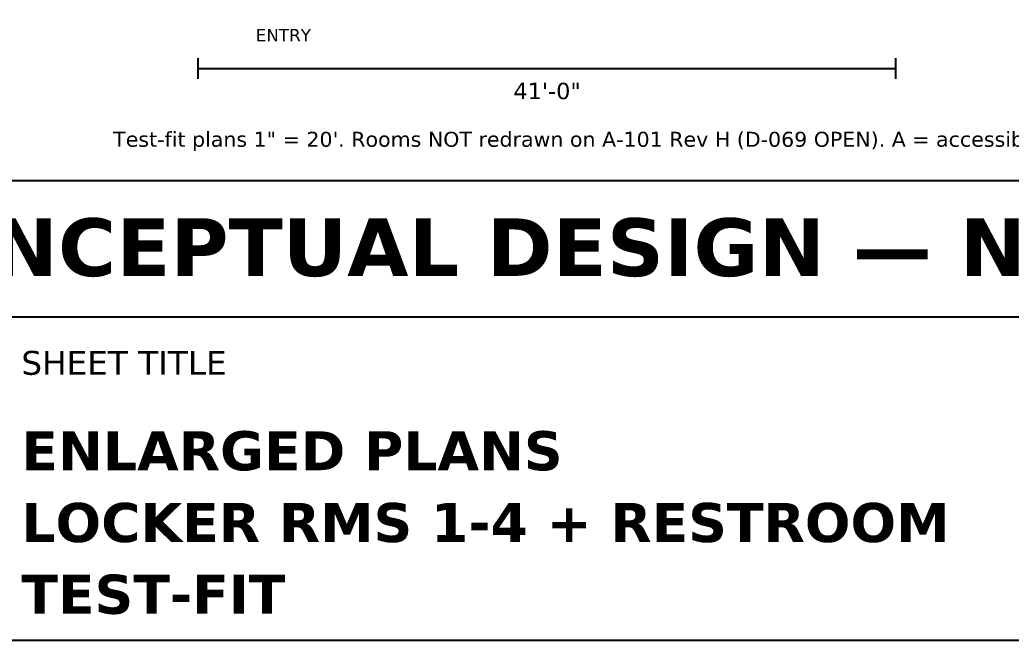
# Model space of a CAD drawing. Header units: inches. Extents: x 0.5 to 16.5, y 0.5 to 10.5.
# Drawn here: x 6.776 to 9.689, y 0.5 to 2.323 of the extents above; entities that cross this region are included whole.
import ezdxf
from ezdxf.enums import TextEntityAlignment as Align

# ---------------------------------------------------------------- set-up
doc = ezdxf.new("R2010")
doc.units = ezdxf.units.IN
doc.header["$MEASUREMENT"] = 0
for name, color, linetype in [('A-ANNO-DIMS', 7, 'Continuous'), ('A-ANNO-TEXT', 7, 'Continuous'), ('G-ANNO-TTLB', 7, 'Continuous')]:
    doc.layers.add(name, color=color, linetype=linetype)
doc.styles.add('KS-BOLD', font='DejaVuSans-Bold.ttf')
doc.styles.add('KS-REG', font='DejaVuSans.ttf')

msp = doc.modelspace()

# ---------------------------------------------------------------- linework, layer by layer
at = {"layer": 'A-ANNO-DIMS'}
for p, q in [((7.3, 2.15), (7.3, 2.21)), ((9.35, 2.15), (9.35, 2.21)), ((7.3, 2.18), (9.35, 2.18))]:
    msp.add_line(p, q, dxfattribs=at)
at = {"layer": 'G-ANNO-TTLB'}
msp.add_line((0.5, 1.45), (16.5, 1.45), dxfattribs=at)
for points in [[(0.5, 0.5), (16.5, 0.5), (16.5, 10.5), (0.5, 10.5)], [(0.5, 1.45), (16.5, 1.45), (16.5, 1.85), (0.5, 1.85)]]:
    msp.add_lwpolyline(points, close=True, dxfattribs=at)

# ---------------------------------------------------------------- texts
at = {"layer": 'A-ANNO-DIMS', "style": 'KS-REG'}
msp.add_text('41\'-0"', height=0.048, dxfattribs=at).set_placement((8.325, 2.09), align=Align.CENTER)
at = {"layer": 'A-ANNO-TEXT', "style": 'KS-REG'}
msp.add_text('ENTRY', height=0.036, dxfattribs=at).set_placement((7.55, 2.26), align=Align.CENTER)
msp.add_text('Test-fit plans 1" = 20\'. Rooms NOT redrawn on A-101 Rev H (D-069 OPEN). A = accessible · AMB = ambulatory · dashed circle = 60 in turning space · grey = chase / janitor.', height=0.044, dxfattribs=at).set_placement((7.05, 1.95))
at = {"layer": 'G-ANNO-TTLB', "style": 'KS-BOLD'}
msp.add_text('PRELIMINARY — CONCEPTUAL DESIGN — NOT FOR CONSTRUCTION', height=0.17, dxfattribs=at).set_placement((8.5, 1.57), align=Align.CENTER)
at = {"layer": 'G-ANNO-TTLB'}
for s, height, style, p in [('SHEET TITLE', 0.07, 'KS-REG', (6.78, 1.28)), ('ENLARGED PLANS', 0.115, 'KS-BOLD', (6.78, 0.9992)), ('LOCKER RMS 1-4 + RESTROOM', 0.115, 'KS-BOLD', (6.78, 0.7883)), ('TEST-FIT', 0.115, 'KS-BOLD', (6.78, 0.5775))]:
    msp.add_text(s, height=height, dxfattribs=dict(at, style=style)).set_placement(p)

doc.saveas('drawing.dxf')
